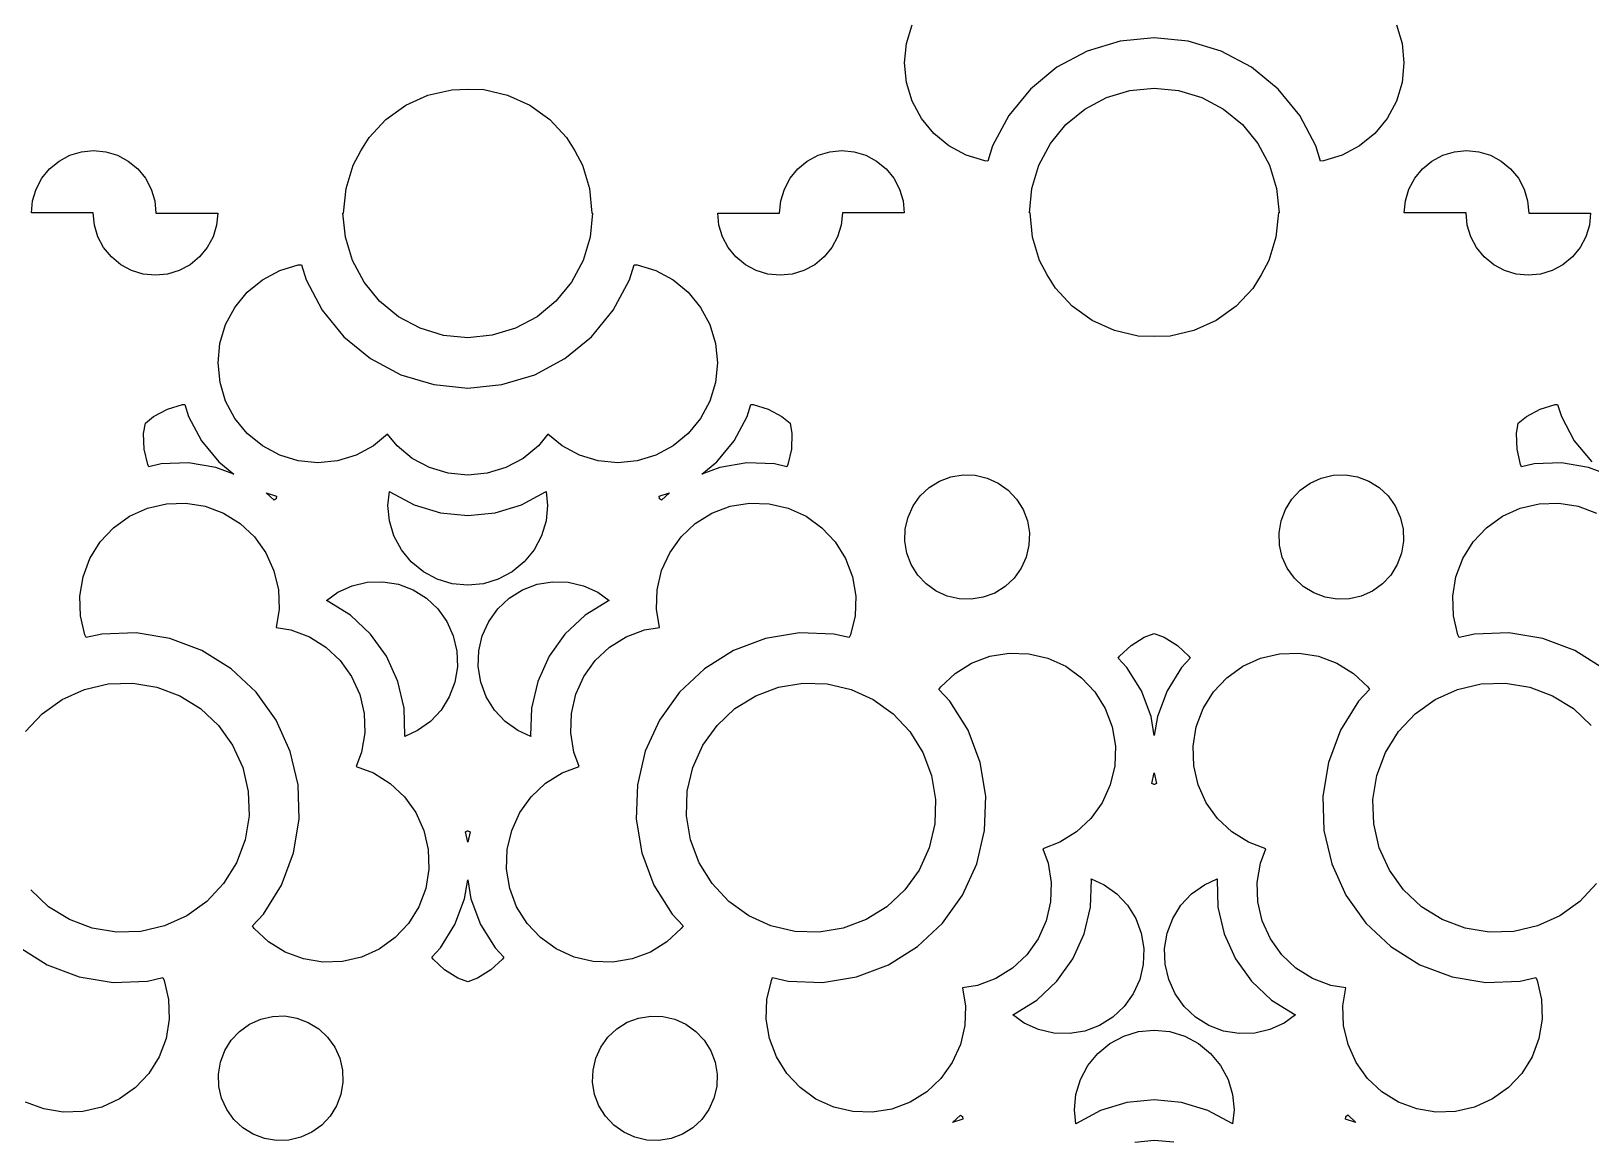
# Model space of a CAD drawing. Header units: metres. Extents: x 20 to 1108, y 20 to 485.
# Drawn here: x 873.96 to 917.13, y 52.97 to 83.66 of the extents above; entities that cross this region are included whole.
import ezdxf

# ---------------------------------------------------------------- set-up
doc = ezdxf.new("R2010")
doc.units = ezdxf.units.M

msp = doc.modelspace()

# ---------------------------------------------------------------- linework, layer by layer
for p, q in [((898.185, 83.3252), (898.342, 83.8428)), ((911.746, 83.8428), (911.903, 83.3252)), ((898.133, 82.7871), (898.185, 83.3252)), ((904.1, 83.3887), (903.189, 83.1123)), ((905.044, 83.4824), (904.1, 83.3887)), ((905.988, 83.3887), (905.044, 83.4824)), ((906.898, 83.1123), (905.988, 83.3887)), ((911.903, 83.3252), (911.956, 82.7861)), ((903.189, 83.1123), (902.352, 82.6641)), ((907.736, 82.6641), (906.898, 83.1123)), ((898.186, 82.2471), (898.133, 82.7871)), ((902.352, 82.6641), (901.618, 82.0625)), ((908.47, 82.0625), (907.736, 82.6641)), ((911.956, 82.7861), (911.903, 82.2471)), ((884.943, 81.8916), (885.602, 82.0449)), ((885.602, 82.0449), (886.044, 82.0605)), ((886.044, 82.0605), (886.485, 82.0459)), ((886.485, 82.0459), (887.144, 81.8916)), ((898.342, 81.7295), (898.186, 82.2471)), ((901.618, 82.0625), (901.017, 81.3281)), ((903.723, 81.8281), (904.371, 82.0234)), ((904.371, 82.0234), (905.044, 82.0908)), ((905.044, 82.0908), (905.718, 82.0244)), ((905.718, 82.0244), (906.365, 81.8281)), ((909.072, 81.3281), (908.47, 82.0625)), ((911.903, 82.2471), (911.746, 81.7295)), ((883.775, 81.2178), (884.329, 81.6143)), ((884.329, 81.6143), (884.943, 81.8916)), ((887.144, 81.8916), (887.759, 81.6143)), ((887.759, 81.6143), (888.312, 81.2178)), ((898.598, 81.252), (898.342, 81.7295)), ((903.125, 81.5078), (903.723, 81.8281)), ((906.365, 81.8281), (906.963, 81.5078)), ((911.746, 81.7295), (911.49, 81.251)), ((883.312, 80.7236), (883.775, 81.2178)), ((888.312, 81.2178), (888.775, 80.7236)), ((898.941, 80.833), (898.598, 81.252)), ((901.017, 81.3281), (900.568, 80.4912)), ((902.602, 81.0791), (903.125, 81.5078)), ((906.963, 81.5078), (907.486, 81.0791)), ((909.52, 80.4912), (909.072, 81.3281)), ((911.49, 81.251), (911.146, 80.833)), ((899.359, 80.4893), (898.941, 80.833)), ((902.172, 80.5547), (902.602, 81.0791)), ((907.486, 81.0791), (907.916, 80.5547)), ((911.146, 80.833), (910.729, 80.4893)), ((875.029, 80.2305), (875.352, 80.3281)), ((875.352, 80.3281), (875.689, 80.3613)), ((875.689, 80.3613), (876.025, 80.3291)), ((876.025, 80.3291), (876.349, 80.2305)), ((882.871, 79.958), (883.081, 80.3525)), ((883.081, 80.3525), (883.312, 80.7236)), ((888.775, 80.7236), (889.006, 80.3525)), ((889.006, 80.3525), (889.217, 79.958)), ((895.74, 80.2305), (896.062, 80.3281)), ((896.062, 80.3281), (896.399, 80.3613)), ((896.399, 80.3613), (896.736, 80.3291)), ((896.736, 80.3291), (897.059, 80.2305)), ((899.838, 80.2344), (899.359, 80.4893)), ((900.568, 80.4912), (900.44, 80.0693)), ((901.853, 79.958), (902.172, 80.5547)), ((907.916, 80.5547), (908.235, 79.958)), ((909.647, 80.0693), (909.52, 80.4912)), ((910.729, 80.4893), (910.25, 80.2344)), ((913.029, 80.2305), (913.352, 80.3281)), ((913.352, 80.3281), (913.689, 80.3613)), ((913.689, 80.3613), (914.025, 80.3291)), ((914.025, 80.3291), (914.349, 80.2305)), ((874.469, 79.8564), (874.73, 80.0713)), ((874.73, 80.0713), (875.029, 80.2305)), ((876.349, 80.2305), (876.647, 80.0713)), ((876.647, 80.0713), (876.908, 79.8564)), ((882.675, 79.3105), (882.871, 79.958)), ((889.217, 79.958), (889.413, 79.3105)), ((895.18, 79.8564), (895.44, 80.0713)), ((895.44, 80.0713), (895.74, 80.2305)), ((897.059, 80.2305), (897.358, 80.0713)), ((897.358, 80.0713), (897.62, 79.8564)), ((900.355, 80.0771), (899.838, 80.2344)), ((900.44, 80.0693), (900.355, 80.0771)), ((901.656, 79.3105), (901.853, 79.958)), ((908.235, 79.958), (908.432, 79.3105)), ((909.733, 80.0771), (909.647, 80.0693)), ((910.25, 80.2344), (909.733, 80.0771)), ((912.469, 79.8564), (912.73, 80.0713)), ((912.73, 80.0713), (913.029, 80.2305)), ((914.349, 80.2305), (914.647, 80.0713)), ((914.647, 80.0713), (914.908, 79.8564)), ((874.095, 79.2959), (874.254, 79.5947)), ((874.254, 79.5947), (874.469, 79.8564)), ((876.908, 79.8564), (877.123, 79.5947)), ((877.123, 79.5947), (877.282, 79.2959)), ((894.806, 79.2959), (894.965, 79.5947)), ((894.965, 79.5947), (895.18, 79.8564)), ((897.62, 79.8564), (897.834, 79.5947)), ((897.834, 79.5947), (897.994, 79.2959)), ((912.095, 79.2959), (912.254, 79.5947)), ((912.254, 79.5947), (912.469, 79.8564)), ((914.908, 79.8564), (915.123, 79.5947)), ((915.123, 79.5947), (915.282, 79.2959)), ((873.997, 78.9736), (874.095, 79.2959)), ((877.282, 79.2959), (877.38, 78.9736)), ((882.607, 78.6328), (882.675, 79.3105)), ((889.413, 79.3105), (889.48, 78.6328)), ((894.707, 78.9736), (894.806, 79.2959)), ((897.994, 79.2959), (898.091, 78.9736)), ((901.591, 78.6396), (901.656, 79.3105)), ((908.432, 79.3105), (908.498, 78.6396)), ((911.997, 78.9736), (912.095, 79.2959)), ((915.282, 79.2959), (915.38, 78.9736)), ((873.964, 78.6396), (873.997, 78.9736)), ((875.674, 78.6396), (873.964, 78.6396)), ((875.708, 78.2998), (875.674, 78.6396)), ((877.38, 78.9736), (877.414, 78.6328)), ((877.414, 78.6328), (879.124, 78.6328)), ((879.124, 78.6328), (879.091, 78.2998)), ((882.656, 77.9619), (882.59, 78.6328)), ((882.59, 78.6328), (882.607, 78.6328)), ((889.497, 78.6328), (889.432, 77.9619)), ((889.48, 78.6328), (889.497, 78.6328)), ((892.997, 78.2998), (892.964, 78.6328)), ((892.964, 78.6328), (894.674, 78.6328)), ((894.674, 78.6328), (894.707, 78.9736)), ((896.414, 78.6396), (896.381, 78.2998)), ((898.124, 78.6396), (896.414, 78.6396)), ((898.091, 78.9736), (898.124, 78.6396)), ((901.607, 78.6396), (901.591, 78.6396)), ((901.675, 77.9619), (901.607, 78.6396)), ((908.48, 78.6396), (908.413, 77.9619)), ((908.498, 78.6396), (908.48, 78.6396)), ((911.964, 78.6396), (911.997, 78.9736)), ((913.674, 78.6396), (911.964, 78.6396)), ((913.708, 78.2998), (913.674, 78.6396)), ((915.38, 78.9736), (915.414, 78.6328)), ((915.414, 78.6328), (917.124, 78.6328)), ((917.124, 78.6328), (917.091, 78.2998)), ((875.806, 77.9766), (875.708, 78.2998)), ((879.091, 78.2998), (878.993, 77.9766)), ((893.094, 77.9766), (892.997, 78.2998)), ((896.381, 78.2998), (896.282, 77.9766)), ((913.806, 77.9766), (913.708, 78.2998)), ((917.091, 78.2998), (916.993, 77.9766)), ((875.965, 77.6777), (875.806, 77.9766)), ((878.993, 77.9766), (878.833, 77.6777)), ((882.852, 77.3154), (882.656, 77.9619)), ((889.432, 77.9619), (889.234, 77.3154)), ((893.254, 77.6777), (893.094, 77.9766)), ((896.282, 77.9766), (896.123, 77.6777)), ((901.871, 77.3154), (901.675, 77.9619)), ((908.413, 77.9619), (908.217, 77.3154)), ((913.965, 77.6777), (913.806, 77.9766)), ((916.993, 77.9766), (916.833, 77.6777)), ((876.18, 77.416), (875.965, 77.6777)), ((876.44, 77.2021), (876.18, 77.416)), ((878.618, 77.416), (878.357, 77.2021)), ((878.833, 77.6777), (878.618, 77.416)), ((883.172, 76.7178), (882.852, 77.3154)), ((889.234, 77.3154), (888.915, 76.7168)), ((893.468, 77.416), (893.254, 77.6777)), ((893.729, 77.2021), (893.468, 77.416)), ((895.908, 77.416), (895.647, 77.2021)), ((896.123, 77.6777), (895.908, 77.416)), ((902.082, 76.9209), (901.871, 77.3154)), ((908.217, 77.3154), (908.007, 76.9209)), ((914.18, 77.416), (913.965, 77.6777)), ((914.44, 77.2021), (914.18, 77.416)), ((916.618, 77.416), (916.357, 77.2021)), ((916.833, 77.6777), (916.618, 77.416)), ((876.739, 77.042), (876.44, 77.2021)), ((877.062, 76.9443), (876.739, 77.042)), ((877.398, 76.9111), (877.062, 76.9443)), ((877.735, 76.9443), (877.398, 76.9111)), ((878.059, 77.042), (877.735, 76.9443)), ((878.357, 77.2021), (878.059, 77.042)), ((880.358, 76.7832), (880.838, 77.0391)), ((880.838, 77.0391), (881.354, 77.1953)), ((881.354, 77.1953), (881.44, 77.2031)), ((881.44, 77.2031), (881.567, 76.7812)), ((890.519, 76.7812), (890.647, 77.2031)), ((890.647, 77.2031), (890.732, 77.1963)), ((890.732, 77.1963), (891.25, 77.0391)), ((891.25, 77.0391), (891.728, 76.7832)), ((894.029, 77.042), (893.729, 77.2021)), ((894.352, 76.9443), (894.029, 77.042)), ((894.688, 76.9111), (894.352, 76.9443)), ((895.025, 76.9443), (894.688, 76.9111)), ((895.348, 77.042), (895.025, 76.9443)), ((895.647, 77.2021), (895.348, 77.042)), ((902.312, 76.5498), (902.082, 76.9209)), ((908.007, 76.9209), (907.775, 76.5488)), ((914.739, 77.042), (914.44, 77.2021)), ((915.062, 76.9443), (914.739, 77.042)), ((915.398, 76.9111), (915.062, 76.9443)), ((915.735, 76.9443), (915.398, 76.9111)), ((916.059, 77.042), (915.735, 76.9443)), ((916.357, 77.2021), (916.059, 77.042)), ((879.598, 76.0215), (879.94, 76.4395)), ((879.94, 76.4395), (880.358, 76.7832)), ((881.567, 76.7812), (882.016, 75.9443)), ((883.602, 76.1934), (883.172, 76.7178)), ((888.915, 76.7168), (888.485, 76.1934)), ((890.071, 75.9443), (890.519, 76.7812)), ((891.728, 76.7832), (892.146, 76.4395)), ((892.146, 76.4395), (892.49, 76.0215)), ((902.775, 76.0557), (902.312, 76.5498)), ((907.775, 76.5488), (907.312, 76.0547)), ((879.342, 75.5439), (879.598, 76.0215)), ((884.125, 75.7646), (883.602, 76.1934)), ((888.485, 76.1934), (887.963, 75.7646)), ((892.49, 76.0215), (892.746, 75.5439)), ((903.329, 75.6592), (902.775, 76.0557)), ((907.312, 76.0547), (906.759, 75.6582)), ((882.016, 75.9443), (882.618, 75.21)), ((884.723, 75.4453), (884.125, 75.7646)), ((887.963, 75.7646), (887.365, 75.4453)), ((889.47, 75.21), (890.071, 75.9443)), ((903.944, 75.3809), (903.329, 75.6592)), ((906.759, 75.6582), (906.144, 75.3809)), ((879.185, 75.0254), (879.342, 75.5439)), ((882.618, 75.21), (883.352, 74.6084)), ((885.37, 75.248), (884.723, 75.4453)), ((886.044, 75.1826), (885.37, 75.248)), ((886.717, 75.249), (886.044, 75.1826)), ((887.365, 75.4453), (886.717, 75.249)), ((888.735, 74.6084), (889.47, 75.21)), ((892.746, 75.5439), (892.902, 75.0254)), ((904.602, 75.2266), (903.944, 75.3809)), ((905.044, 75.2129), (904.602, 75.2266)), ((905.486, 75.2275), (905.044, 75.2129)), ((906.144, 75.3809), (905.486, 75.2275)), ((879.132, 74.4873), (879.185, 75.0254)), ((892.902, 75.0254), (892.955, 74.4863)), ((879.186, 73.9473), (879.132, 74.4873)), ((883.352, 74.6084), (884.189, 74.1602)), ((887.898, 74.1602), (888.735, 74.6084)), ((892.955, 74.4863), (892.903, 73.9473)), ((879.342, 73.4297), (879.186, 73.9473)), ((884.189, 74.1602), (885.1, 73.8848)), ((885.1, 73.8848), (886.044, 73.791)), ((886.044, 73.791), (886.988, 73.8848)), ((886.988, 73.8848), (887.898, 74.1602)), ((892.903, 73.9473), (892.746, 73.4297)), ((879.598, 72.9521), (879.342, 73.4297)), ((892.746, 73.4297), (892.489, 72.9512)), ((877.121, 72.8174), (877.347, 73.0029)), ((877.347, 73.0029), (877.729, 73.208)), ((877.729, 73.208), (878.144, 73.333)), ((878.144, 73.333), (878.21, 73.3398)), ((878.21, 73.3398), (878.313, 73.0029)), ((878.313, 73.0029), (878.671, 72.332)), ((893.416, 72.332), (893.774, 73.0029)), ((893.774, 73.0029), (893.877, 73.3398)), ((893.877, 73.3398), (893.944, 73.334)), ((893.944, 73.334), (894.357, 73.208)), ((894.357, 73.208), (894.741, 73.0029)), ((894.741, 73.0029), (894.967, 72.8184)), ((915.121, 72.8174), (915.347, 73.0029)), ((915.347, 73.0029), (915.729, 73.208)), ((915.729, 73.208), (916.144, 73.333)), ((916.144, 73.333), (916.21, 73.3398)), ((916.21, 73.3398), (916.313, 73.0029)), ((916.313, 73.0029), (916.671, 72.332)), ((877.073, 72.5293), (877.121, 72.8174)), ((877.089, 72.0957), (877.073, 72.5293)), ((879.94, 72.5342), (879.598, 72.9521)), ((880.358, 72.1895), (879.94, 72.5342)), ((892.146, 72.5332), (891.728, 72.1895)), ((892.489, 72.9512), (892.146, 72.5332)), ((894.967, 72.8184), (895.014, 72.5303)), ((895.014, 72.5303), (895, 72.0957)), ((915.073, 72.5293), (915.121, 72.8174)), ((915.089, 72.0957), (915.073, 72.5293)), ((877.186, 71.6758), (877.089, 72.0957)), ((878.671, 72.332), (879.152, 71.7451)), ((880.838, 71.9346), (880.358, 72.1895)), ((883.43, 72.1895), (882.952, 71.9346)), ((883.823, 72.5137), (883.43, 72.1895)), ((884.09, 72.1885), (883.823, 72.5137)), ((884.509, 71.8438), (884.09, 72.1885)), ((887.997, 72.1875), (887.578, 71.8438)), ((888.264, 72.5137), (887.997, 72.1875)), ((888.658, 72.1895), (888.264, 72.5137)), ((889.136, 71.9346), (888.658, 72.1895)), ((891.728, 72.1895), (891.25, 71.9346)), ((892.935, 71.7451), (893.416, 72.332)), ((895, 72.0957), (894.901, 71.6758)), ((915.186, 71.6758), (915.089, 72.0957)), ((916.671, 72.332), (917.152, 71.7451)), ((877.214, 71.6133), (877.186, 71.6758)), ((877.557, 71.6934), (877.214, 71.6133)), ((878.316, 71.7188), (877.557, 71.6934)), ((879.066, 71.5947), (878.316, 71.7188)), ((879.152, 71.7451), (879.565, 71.4072)), ((881.354, 71.7773), (880.838, 71.9346)), ((881.894, 71.7246), (881.354, 71.7773)), ((882.434, 71.7773), (881.894, 71.7246)), ((882.952, 71.9346), (882.434, 71.7773)), ((884.987, 71.5889), (884.509, 71.8438)), ((887.578, 71.8438), (887.101, 71.5889)), ((889.654, 71.7773), (889.136, 71.9346)), ((890.193, 71.7246), (889.654, 71.7773)), ((890.732, 71.7773), (890.193, 71.7246)), ((891.25, 71.9346), (890.732, 71.7773)), ((892.523, 71.4072), (892.935, 71.7451)), ((893.77, 71.7188), (893.021, 71.5947)), ((894.53, 71.6943), (893.77, 71.7188)), ((894.874, 71.6143), (894.53, 71.6943)), ((894.901, 71.6758), (894.874, 71.6143)), ((915.214, 71.6133), (915.186, 71.6758)), ((915.557, 71.6934), (915.214, 71.6133)), ((916.316, 71.7188), (915.557, 71.6934)), ((917.066, 71.5947), (916.316, 71.7188)), ((879.565, 71.4072), (879.066, 71.5947)), ((885.505, 71.4316), (884.987, 71.5889)), ((886.044, 71.3789), (885.505, 71.4316)), ((886.583, 71.4316), (886.044, 71.3789)), ((887.101, 71.5889), (886.583, 71.4316)), ((893.021, 71.5947), (892.523, 71.4072)), ((899.102, 71.2148), (899.419, 71.335)), ((899.419, 71.335), (899.752, 71.3896)), ((899.752, 71.3896), (900.092, 71.3789)), ((900.092, 71.3789), (900.42, 71.3018)), ((900.42, 71.3018), (900.727, 71.1631)), ((909.362, 71.1631), (909.668, 71.3018)), ((909.668, 71.3018), (909.996, 71.3789)), ((909.996, 71.3789), (910.336, 71.3906)), ((910.336, 71.3906), (910.669, 71.335)), ((910.669, 71.335), (910.985, 71.2148)), ((917.565, 71.4072), (917.066, 71.5947)), ((880.461, 70.8896), (880.747, 70.8027)), ((880.681, 70.6846), (880.461, 70.8896)), ((880.747, 70.8027), (880.741, 70.7354)), ((883.835, 70.5449), (883.873, 70.9316)), ((883.873, 70.9316), (883.89, 70.918)), ((883.89, 70.918), (884.561, 70.5596)), ((887.527, 70.5596), (888.197, 70.918)), ((888.197, 70.918), (888.214, 70.9316)), ((888.214, 70.9316), (888.253, 70.5439)), ((891.34, 70.8027), (891.625, 70.8896)), ((891.347, 70.7354), (891.34, 70.8027)), ((891.625, 70.8896), (891.407, 70.6855)), ((898.372, 70.5312), (898.568, 70.8057)), ((898.568, 70.8057), (898.815, 71.0361)), ((898.815, 71.0361), (899.102, 71.2148)), ((900.727, 71.1631), (901.004, 70.9648)), ((901.004, 70.9648), (901.235, 70.7178)), ((908.852, 70.7178), (909.084, 70.9648)), ((909.084, 70.9648), (909.362, 71.1631)), ((910.985, 71.2148), (911.273, 71.0361)), ((911.273, 71.0361), (911.52, 70.8057)), ((911.52, 70.8057), (911.716, 70.5312)), ((876.682, 70.2422), (877.176, 70.4658)), ((877.176, 70.4658), (877.701, 70.5879)), ((877.701, 70.5879), (878.244, 70.6064)), ((878.244, 70.6064), (878.777, 70.5186)), ((878.777, 70.5186), (879.285, 70.3281)), ((880.738, 70.7285), (880.681, 70.6846)), ((880.741, 70.7354), (880.738, 70.7285)), ((883.878, 70.1133), (883.835, 70.5449)), ((884.561, 70.5596), (885.288, 70.3389)), ((886.8, 70.3389), (887.527, 70.5596)), ((888.253, 70.5439), (888.21, 70.1133)), ((891.349, 70.7295), (891.347, 70.7354)), ((891.407, 70.6855), (891.349, 70.7295)), ((892.803, 70.3281), (893.31, 70.5186)), ((893.31, 70.5186), (893.843, 70.6064)), ((893.843, 70.6064), (894.386, 70.5898)), ((894.386, 70.5898), (894.912, 70.4668)), ((894.912, 70.4668), (895.406, 70.2432)), ((898.232, 70.2227), (898.372, 70.5312)), ((901.235, 70.7178), (901.414, 70.4307)), ((901.414, 70.4307), (901.533, 70.1143)), ((908.555, 70.1143), (908.674, 70.4307)), ((908.674, 70.4307), (908.852, 70.7178)), ((911.716, 70.5312), (911.855, 70.2227)), ((914.682, 70.2422), (915.176, 70.4658)), ((915.176, 70.4658), (915.701, 70.5879)), ((915.701, 70.5879), (916.245, 70.6064)), ((916.245, 70.6064), (916.777, 70.5186)), ((916.777, 70.5186), (917.285, 70.3281)), ((876.242, 69.9268), (876.682, 70.2422)), ((879.285, 70.3281), (879.746, 70.041)), ((879.746, 70.041), (880.14, 69.6709)), ((884.002, 69.6992), (883.878, 70.1133)), ((885.288, 70.3389), (886.044, 70.2646)), ((886.044, 70.2646), (886.8, 70.3389)), ((888.21, 70.1133), (888.085, 69.6992)), ((891.947, 69.6719), (892.342, 70.041)), ((892.342, 70.041), (892.803, 70.3281)), ((895.406, 70.2432), (895.847, 69.9277)), ((898.155, 69.8945), (898.232, 70.2227)), ((901.533, 70.1143), (901.588, 69.7803)), ((908.5, 69.7803), (908.555, 70.1143)), ((911.855, 70.2227), (911.932, 69.8945)), ((914.242, 69.9268), (914.682, 70.2422)), ((875.586, 69.0713), (875.871, 69.5322)), ((875.871, 69.5322), (876.242, 69.9268)), ((880.14, 69.6709), (880.455, 69.2314)), ((884.206, 69.3174), (884.002, 69.6992)), ((888.085, 69.6992), (887.88, 69.3164)), ((891.633, 69.2324), (891.947, 69.6719)), ((895.847, 69.9277), (896.217, 69.5322)), ((896.217, 69.5322), (896.503, 69.0713)), ((898.144, 69.5557), (898.155, 69.8945)), ((898.199, 69.2227), (898.144, 69.5557)), ((901.588, 69.7803), (901.577, 69.4424)), ((908.512, 69.4424), (908.5, 69.7803)), ((911.944, 69.5547), (911.889, 69.2207)), ((911.932, 69.8945), (911.944, 69.5547)), ((913.586, 69.0713), (913.871, 69.5322)), ((913.871, 69.5322), (914.242, 69.9268)), ((875.395, 68.5645), (875.586, 69.0713)), ((880.455, 69.2314), (880.679, 68.7373)), ((884.481, 68.9824), (884.206, 69.3174)), ((887.88, 69.3164), (887.605, 68.9814)), ((891.408, 68.7383), (891.633, 69.2324)), ((896.503, 69.0713), (896.692, 68.5654)), ((898.318, 68.9053), (898.199, 69.2227)), ((901.501, 69.1143), (901.361, 68.8057)), ((901.577, 69.4424), (901.501, 69.1143)), ((908.588, 69.1143), (908.512, 69.4424)), ((908.727, 68.8057), (908.588, 69.1143)), ((911.889, 69.2207), (911.769, 68.9053)), ((913.395, 68.5645), (913.586, 69.0713)), ((880.679, 68.7373), (880.802, 68.21)), ((884.815, 68.708), (884.481, 68.9824)), ((885.198, 68.5029), (884.815, 68.708)), ((887.271, 68.708), (886.889, 68.5029)), ((887.605, 68.9814), (887.271, 68.708)), ((891.285, 68.2109), (891.408, 68.7383)), ((898.497, 68.6182), (898.318, 68.9053)), ((901.361, 68.8057), (901.164, 68.5303)), ((908.924, 68.5312), (908.727, 68.8057)), ((911.769, 68.9053), (911.59, 68.6172)), ((875.307, 68.0312), (875.395, 68.5645)), ((880.802, 68.21), (880.82, 67.6689)), ((882.447, 68.1406), (882.842, 68.3184)), ((882.842, 68.3184), (883.263, 68.417)), ((883.263, 68.417), (883.696, 68.4326)), ((883.696, 68.4326), (884.124, 68.3613)), ((884.124, 68.3613), (884.529, 68.209)), ((884.529, 68.209), (884.897, 67.9795)), ((885.612, 68.377), (885.198, 68.5029)), ((886.044, 68.3359), (885.612, 68.377)), ((886.475, 68.3779), (886.044, 68.3359)), ((886.889, 68.5029), (886.475, 68.3779)), ((887.19, 67.9805), (887.559, 68.209)), ((887.559, 68.209), (887.964, 68.3623)), ((887.964, 68.3623), (888.392, 68.4316)), ((888.392, 68.4316), (888.825, 68.4189)), ((888.825, 68.4189), (889.245, 68.3193)), ((889.245, 68.3193), (889.641, 68.1406)), ((891.269, 67.6689), (891.285, 68.2109)), ((896.692, 68.5654), (896.781, 68.0322)), ((898.728, 68.3721), (898.497, 68.6182)), ((899.007, 68.1729), (898.728, 68.3721)), ((900.917, 68.2998), (900.63, 68.1201)), ((901.164, 68.5303), (900.917, 68.2998)), ((909.171, 68.3008), (908.924, 68.5312)), ((909.458, 68.1211), (909.171, 68.3008)), ((911.359, 68.3701), (911.085, 68.1748)), ((911.59, 68.6172), (911.359, 68.3701)), ((913.307, 68.0312), (913.395, 68.5645)), ((875.325, 67.4883), (875.307, 68.0312)), ((882.131, 67.9141), (882.447, 68.1406)), ((882.152, 67.9062), (882.131, 67.9141)), ((882.798, 67.5039), (882.152, 67.9062)), ((884.897, 67.9795), (885.213, 67.6836)), ((886.874, 67.6836), (887.19, 67.9805)), ((889.936, 67.9062), (889.29, 67.5049)), ((889.641, 68.1406), (889.957, 67.915)), ((889.957, 67.915), (889.936, 67.9062)), ((896.781, 68.0322), (896.764, 67.4893)), ((899.312, 68.0342), (899.007, 68.1729)), ((899.641, 67.957), (899.312, 68.0342)), ((899.979, 67.9463), (899.641, 67.957)), ((900.313, 68.001), (899.979, 67.9463)), ((900.63, 68.1201), (900.313, 68.001)), ((909.774, 68.002), (909.458, 68.1211)), ((910.108, 67.9463), (909.774, 68.002)), ((910.447, 67.958), (910.108, 67.9463)), ((910.775, 68.0352), (910.447, 67.958)), ((911.085, 68.1748), (910.775, 68.0352)), ((913.325, 67.4883), (913.307, 68.0312)), ((875.447, 66.9629), (875.325, 67.4883)), ((880.82, 67.6689), (880.736, 67.166)), ((883.352, 66.9844), (882.798, 67.5039)), ((885.213, 67.6836), (885.465, 67.333)), ((886.623, 67.333), (886.874, 67.6836)), ((889.29, 67.5049), (888.735, 66.9854)), ((891.352, 67.167), (891.269, 67.6689)), ((896.764, 67.4893), (896.641, 66.9629)), ((913.447, 66.9629), (913.325, 67.4883)), ((875.482, 66.8848), (875.447, 66.9629)), ((875.912, 66.9854), (875.482, 66.8848)), ((876.861, 67.0156), (875.912, 66.9854)), ((877.798, 66.8613), (876.861, 67.0156)), ((880.736, 67.166), (881.151, 67.0977)), ((881.151, 67.0977), (881.659, 66.9062)), ((883.794, 66.3682), (883.352, 66.9844)), ((885.465, 67.333), (885.644, 66.9375)), ((885.644, 66.9375), (885.742, 66.5156)), ((886.346, 66.5166), (886.444, 66.9375)), ((886.444, 66.9375), (886.623, 67.333)), ((888.735, 66.9854), (888.293, 66.3682)), ((890.429, 66.9072), (890.936, 67.0986)), ((890.936, 67.0986), (891.352, 67.167)), ((895.227, 67.0166), (894.289, 66.8613)), ((896.176, 66.9854), (895.227, 67.0166)), ((896.605, 66.8848), (896.176, 66.9854)), ((896.641, 66.9629), (896.605, 66.8848)), ((904.77, 66.8965), (905.045, 66.999)), ((905.045, 66.999), (905.317, 66.8975)), ((913.482, 66.8848), (913.447, 66.9629)), ((913.912, 66.9854), (913.482, 66.8848)), ((914.861, 67.0156), (913.912, 66.9854)), ((915.798, 66.8613), (914.861, 67.0156)), ((878.687, 66.5264), (877.798, 66.8613)), ((879.493, 66.0254), (878.687, 66.5264)), ((881.659, 66.9062), (882.119, 66.6201)), ((882.119, 66.6201), (882.515, 66.25)), ((885.742, 66.5156), (885.756, 66.082)), ((886.332, 66.083), (886.346, 66.5166)), ((889.573, 66.251), (889.968, 66.6211)), ((889.968, 66.6211), (890.429, 66.9072)), ((893.4, 66.5273), (892.595, 66.0264)), ((894.289, 66.8613), (893.4, 66.5273)), ((904.086, 66.3711), (904.402, 66.667)), ((904.402, 66.667), (904.77, 66.8965)), ((905.317, 66.8975), (905.686, 66.668)), ((905.686, 66.668), (906.002, 66.3721)), ((916.687, 66.5264), (915.798, 66.8613)), ((917.493, 66.0254), (916.687, 66.5264)), ((882.515, 66.25), (882.829, 65.8115)), ((884.107, 65.6758), (883.794, 66.3682)), ((885.756, 66.082), (885.686, 65.6553)), ((886.401, 65.6572), (886.332, 66.083)), ((888.293, 66.3682), (887.98, 65.6758)), ((889.258, 65.8115), (889.573, 66.251)), ((899.53, 65.8906), (899.991, 66.1777)), ((899.991, 66.1777), (900.498, 66.3682)), ((900.498, 66.3682), (901.031, 66.4561)), ((901.031, 66.4561), (901.573, 66.4395)), ((901.573, 66.4395), (902.101, 66.3164)), ((902.101, 66.3164), (902.594, 66.0928)), ((902.594, 66.0928), (903.034, 65.7773)), ((904.047, 66.3174), (904.086, 66.3711)), ((904.288, 66.0596), (904.047, 66.3174)), ((904.689, 65.4141), (904.288, 66.0596)), ((905.8, 66.0596), (905.398, 65.4141)), ((906.041, 66.3174), (905.8, 66.0596)), ((906.002, 66.3721), (906.041, 66.3174)), ((907.054, 65.7773), (907.494, 66.0928)), ((907.494, 66.0928), (907.988, 66.3164)), ((907.988, 66.3164), (908.515, 66.4395)), ((908.515, 66.4395), (909.057, 66.457)), ((909.057, 66.457), (909.59, 66.3691)), ((909.59, 66.3691), (910.098, 66.1777)), ((910.098, 66.1777), (910.559, 65.8906)), ((876.093, 65.6055), (876.77, 65.6279)), ((876.77, 65.6279), (877.438, 65.5186)), ((880.187, 65.375), (879.493, 66.0254)), ((882.829, 65.8115), (883.053, 65.3164)), ((884.28, 64.9355), (884.107, 65.6758)), ((885.686, 65.6553), (885.533, 65.25)), ((886.555, 65.251), (886.401, 65.6572)), ((887.98, 65.6758), (887.807, 64.9365)), ((889.035, 65.3174), (889.258, 65.8115)), ((892.595, 66.0264), (891.9, 65.376)), ((894.649, 65.5186), (895.317, 65.6279)), ((895.317, 65.6279), (895.995, 65.6064)), ((899.136, 65.5215), (899.53, 65.8906)), ((903.034, 65.7773), (903.404, 65.3818)), ((906.684, 65.3828), (907.054, 65.7773)), ((910.559, 65.8906), (910.952, 65.5215)), ((914.093, 65.6055), (914.77, 65.6279)), ((914.77, 65.6279), (915.438, 65.5186)), ((874.816, 65.1729), (875.436, 65.4521)), ((875.436, 65.4521), (876.093, 65.6055)), ((877.438, 65.5186), (878.072, 65.2783)), ((878.072, 65.2783), (878.647, 64.9209)), ((880.74, 64.6045), (880.187, 65.375)), ((883.053, 65.3164), (883.176, 64.791)), ((885.533, 65.25), (885.304, 64.8818)), ((886.783, 64.8828), (886.555, 65.251)), ((888.911, 64.791), (889.035, 65.3174)), ((891.9, 65.376), (891.347, 64.6045)), ((893.44, 64.9219), (894.016, 65.2793)), ((894.016, 65.2793), (894.649, 65.5186)), ((895.995, 65.6064), (896.653, 65.4531)), ((896.653, 65.4531), (897.269, 65.1748)), ((899.086, 65.4531), (899.136, 65.5215)), ((899.389, 65.1299), (899.086, 65.4531)), ((903.404, 65.3818), (903.69, 64.9209)), ((904.957, 64.7031), (904.689, 65.4141)), ((905.398, 65.4141), (905.131, 64.7041)), ((906.397, 64.9219), (906.684, 65.3828)), ((911.002, 65.4531), (910.7, 65.1309)), ((910.952, 65.5215), (911.002, 65.4531)), ((912.816, 65.1729), (913.436, 65.4521)), ((913.436, 65.4521), (914.093, 65.6055)), ((915.438, 65.5186), (916.072, 65.2783)), ((916.072, 65.2783), (916.647, 64.9209)), ((873.804, 64.2842), (874.267, 64.7783)), ((874.267, 64.7783), (874.816, 65.1729)), ((878.647, 64.9209), (879.142, 64.458)), ((883.176, 64.791), (883.193, 64.249)), ((884.306, 64.1758), (884.28, 64.9355)), ((885.304, 64.8818), (885.008, 64.5664)), ((887.079, 64.5674), (886.783, 64.8828)), ((887.807, 64.9365), (887.782, 64.1768)), ((888.894, 64.25), (888.911, 64.791)), ((892.946, 64.458), (893.44, 64.9219)), ((897.269, 65.1748), (897.822, 64.7773)), ((897.822, 64.7773), (898.284, 64.2842)), ((899.89, 64.3242), (899.389, 65.1299)), ((903.69, 64.9209), (903.881, 64.415)), ((906.207, 64.415), (906.397, 64.9219)), ((910.7, 65.1309), (910.198, 64.3242)), ((911.804, 64.2842), (912.267, 64.7783)), ((912.267, 64.7783), (912.816, 65.1729)), ((916.647, 64.9209), (917.142, 64.458)), ((879.142, 64.458), (879.535, 63.9092)), ((881.131, 63.7393), (880.74, 64.6045)), ((885.008, 64.5664), (884.656, 64.3145)), ((887.431, 64.3154), (887.079, 64.5674)), ((891.347, 64.6045), (890.956, 63.7402)), ((892.552, 63.9092), (892.946, 64.458)), ((900.224, 63.4346), (899.89, 64.3242)), ((903.881, 64.415), (903.97, 63.8809)), ((905.044, 64.1816), (904.957, 64.7031)), ((905.131, 64.7041), (905.044, 64.1816)), ((906.118, 63.8818), (906.207, 64.415)), ((910.198, 64.3242), (909.864, 63.4355)), ((879.535, 63.9092), (879.814, 63.292)), ((883.193, 64.249), (883.105, 63.7139)), ((884.656, 64.3145), (884.302, 64.1543)), ((884.302, 64.1543), (884.306, 64.1758)), ((887.786, 64.1543), (887.431, 64.3154)), ((887.782, 64.1768), (887.786, 64.1543)), ((888.982, 63.7148), (888.894, 64.25)), ((892.273, 63.292), (892.552, 63.9092)), ((898.284, 64.2842), (898.642, 63.709)), ((911.446, 63.709), (911.804, 64.2842)), ((881.348, 62.8135), (881.131, 63.7393)), ((883.105, 63.7139), (882.957, 63.3193)), ((889.131, 63.3203), (888.982, 63.7148)), ((890.956, 63.7402), (890.739, 62.8145)), ((898.642, 63.709), (898.881, 63.0742)), ((903.97, 63.8809), (903.952, 63.3389)), ((906.137, 63.3389), (906.118, 63.8818)), ((911.207, 63.0752), (911.446, 63.709)), ((879.814, 63.292), (879.968, 62.6328)), ((882.957, 63.3193), (883.435, 63.1406)), ((883.435, 63.1406), (883.894, 62.8545)), ((888.192, 62.8555), (888.653, 63.1406)), ((888.653, 63.1406), (889.131, 63.3203)), ((892.119, 62.6338), (892.273, 63.292)), ((898.881, 63.0742), (898.99, 62.4072)), ((900.379, 62.498), (900.224, 63.4346)), ((903.952, 63.3389), (903.829, 62.8125)), ((904.977, 62.8506), (905.044, 63.1406)), ((905.044, 63.1406), (905.111, 62.8516)), ((906.259, 62.8135), (906.137, 63.3389)), ((909.864, 63.4355), (909.709, 62.498)), ((911.097, 62.4072), (911.207, 63.0752)), ((879.968, 62.6328), (879.991, 61.9561)), ((881.379, 61.8652), (881.348, 62.8135)), ((883.894, 62.8545), (884.29, 62.4844)), ((887.798, 62.4844), (888.192, 62.8555)), ((890.739, 62.8145), (890.709, 61.8662)), ((892.098, 61.957), (892.119, 62.6338)), ((903.829, 62.8125), (903.605, 62.3184)), ((905.043, 62.8213), (904.977, 62.8506)), ((905.051, 62.8232), (905.043, 62.8213)), ((905.111, 62.8516), (905.051, 62.8232)), ((906.483, 62.3184), (906.259, 62.8135)), ((884.29, 62.4844), (884.604, 62.0449)), ((887.482, 62.0449), (887.798, 62.4844)), ((898.99, 62.4072), (898.969, 61.7305)), ((900.349, 61.5488), (900.379, 62.498)), ((903.605, 62.3184), (903.289, 61.8789)), ((906.798, 61.8799), (906.483, 62.3184)), ((909.709, 62.498), (909.74, 61.5498)), ((911.12, 61.7305), (911.097, 62.4072)), ((879.991, 61.9561), (879.881, 61.2881)), ((881.224, 60.9287), (881.379, 61.8652)), ((884.604, 62.0449), (884.829, 61.5508)), ((887.259, 61.5508), (887.482, 62.0449)), ((890.709, 61.8662), (890.864, 60.9287)), ((892.207, 61.2891), (892.098, 61.957)), ((898.969, 61.7305), (898.814, 61.0713)), ((903.289, 61.8789), (902.895, 61.5088)), ((907.193, 61.5098), (906.798, 61.8799)), ((911.273, 61.0723), (911.12, 61.7305)), ((884.829, 61.5508), (884.951, 61.0254)), ((885.977, 61.5117), (886.037, 61.541)), ((886.044, 61.2236), (885.977, 61.5117)), ((886.037, 61.541), (886.045, 61.542)), ((886.111, 61.5127), (886.044, 61.2236)), ((886.045, 61.542), (886.111, 61.5127)), ((887.136, 61.0254), (887.259, 61.5508)), ((900.132, 60.624), (900.349, 61.5488)), ((902.895, 61.5088), (902.435, 61.2227)), ((907.653, 61.2236), (907.193, 61.5098)), ((909.74, 61.5498), (909.957, 60.624)), ((879.881, 61.2881), (879.642, 60.6543)), ((880.89, 60.0391), (881.224, 60.9287)), ((884.951, 61.0254), (884.97, 60.4824)), ((887.118, 60.4834), (887.136, 61.0254)), ((890.864, 60.9287), (891.198, 60.04)), ((892.446, 60.6543), (892.207, 61.2891)), ((898.814, 61.0713), (898.536, 60.4551)), ((902.435, 61.2227), (901.957, 61.0439)), ((901.957, 61.0439), (902.105, 60.6484)), ((908.131, 61.0439), (907.653, 61.2236)), ((907.982, 60.6494), (908.131, 61.0439)), ((911.553, 60.4551), (911.273, 61.0723)), ((879.642, 60.6543), (879.283, 60.0791)), ((884.97, 60.4824), (884.881, 59.9482)), ((887.207, 59.9492), (887.118, 60.4834)), ((892.804, 60.0801), (892.446, 60.6543)), ((898.536, 60.4551), (898.141, 59.9053)), ((899.741, 59.7598), (900.132, 60.624)), ((902.105, 60.6484), (902.193, 60.1143)), ((907.894, 60.1152), (907.982, 60.6494)), ((909.957, 60.624), (910.348, 59.7598)), ((911.946, 59.9053), (911.553, 60.4551)), ((879.283, 60.0791), (878.821, 59.585)), ((880.388, 59.2324), (880.89, 60.0391)), ((885.957, 59.6592), (886.044, 60.1826)), ((886.044, 60.1826), (886.131, 59.6602)), ((891.198, 60.04), (891.699, 59.2334)), ((893.266, 59.5859), (892.804, 60.0801)), ((902.193, 60.1143), (902.177, 59.5723)), ((903.281, 59.4277), (903.306, 60.1875)), ((903.306, 60.1875), (903.302, 60.21)), ((903.302, 60.21), (903.657, 60.0488)), ((903.657, 60.0488), (904.009, 59.7969)), ((906.079, 59.7969), (906.432, 60.0488)), ((906.432, 60.0488), (906.786, 60.21)), ((906.786, 60.21), (906.782, 60.1875)), ((906.782, 60.1875), (906.808, 59.4287)), ((907.912, 59.5732), (907.894, 60.1152)), ((917.283, 60.0791), (916.821, 59.585)), ((874.44, 59.4424), (873.946, 59.9053)), ((878.821, 59.585), (878.271, 59.1914)), ((884.881, 59.9482), (884.69, 59.4424)), ((885.689, 58.9492), (885.957, 59.6592)), ((886.131, 59.6602), (886.398, 58.9492)), ((887.397, 59.4424), (887.207, 59.9492)), ((893.819, 59.1895), (893.266, 59.5859)), ((898.141, 59.9053), (897.647, 59.4424)), ((899.187, 58.9883), (899.741, 59.7598)), ((902.177, 59.5723), (902.053, 59.0469)), ((904.009, 59.7969), (904.305, 59.4814)), ((905.783, 59.4814), (906.079, 59.7969)), ((908.035, 59.0469), (907.912, 59.5732)), ((910.348, 59.7598), (910.9, 58.9883)), ((912.44, 59.4424), (911.946, 59.9053)), ((916.821, 59.585), (916.271, 59.1914)), ((875.016, 59.085), (874.44, 59.4424)), ((878.271, 59.1914), (877.652, 58.9111)), ((880.086, 58.9102), (880.388, 59.2324)), ((884.69, 59.4424), (884.403, 58.9805)), ((887.684, 58.9814), (887.397, 59.4424)), ((891.699, 59.2334), (892.002, 58.9111)), ((894.435, 58.9111), (893.819, 59.1895)), ((897.647, 59.4424), (897.072, 59.084)), ((903.107, 58.6875), (903.281, 59.4277)), ((904.305, 59.4814), (904.533, 59.1133)), ((905.555, 59.1133), (905.783, 59.4814)), ((906.808, 59.4287), (906.98, 58.6885)), ((913.016, 59.085), (912.44, 59.4424)), ((916.271, 59.1914), (915.652, 58.9111)), ((875.649, 58.8457), (875.016, 59.085)), ((876.317, 58.7354), (875.649, 58.8457)), ((876.995, 58.7578), (876.317, 58.7354)), ((877.652, 58.9111), (876.995, 58.7578)), ((880.136, 58.8418), (880.086, 58.9102)), ((880.529, 58.4727), (880.136, 58.8418)), ((884.403, 58.9805), (884.033, 58.5859)), ((885.288, 58.3037), (885.689, 58.9492)), ((886.398, 58.9492), (886.8, 58.3047)), ((888.054, 58.5869), (887.684, 58.9814)), ((891.952, 58.8418), (891.558, 58.4727)), ((892.002, 58.9111), (891.952, 58.8418)), ((895.093, 58.7578), (894.435, 58.9111)), ((895.77, 58.7354), (895.093, 58.7578)), ((896.438, 58.8447), (895.77, 58.7354)), ((897.072, 59.084), (896.438, 58.8447)), ((898.493, 58.3379), (899.187, 58.9883)), ((902.053, 59.0469), (901.83, 58.5527)), ((904.533, 59.1133), (904.686, 58.707)), ((905.401, 58.707), (905.555, 59.1133)), ((908.259, 58.5527), (908.035, 59.0469)), ((910.9, 58.9883), (911.595, 58.3379)), ((913.649, 58.8457), (913.016, 59.085)), ((914.317, 58.7354), (913.649, 58.8457)), ((914.995, 58.7578), (914.317, 58.7354)), ((915.652, 58.9111), (914.995, 58.7578)), ((873.595, 58.3379), (874.4, 57.8369)), ((880.99, 58.1855), (880.529, 58.4727)), ((884.033, 58.5859), (883.594, 58.2705)), ((885.047, 58.0459), (885.288, 58.3037)), ((886.8, 58.3047), (887.041, 58.0469)), ((888.494, 58.2715), (888.054, 58.5869)), ((891.558, 58.4727), (891.097, 58.1865)), ((897.687, 57.8369), (898.493, 58.3379)), ((901.83, 58.5527), (901.514, 58.1123)), ((902.795, 57.9961), (903.107, 58.6875)), ((904.686, 58.707), (904.756, 58.2812)), ((904.756, 58.2812), (904.742, 57.8467)), ((905.332, 58.2812), (905.401, 58.707)), ((905.346, 57.8477), (905.332, 58.2812)), ((906.98, 58.6885), (907.294, 57.9961)), ((908.573, 58.1143), (908.259, 58.5527)), ((911.595, 58.3379), (912.4, 57.8369)), ((881.498, 57.9951), (880.99, 58.1855)), ((882.031, 57.9072), (881.498, 57.9951)), ((882.573, 57.9248), (882.031, 57.9072)), ((883.1, 58.0469), (882.573, 57.9248)), ((883.594, 58.2705), (883.1, 58.0469)), ((885.086, 57.9922), (885.047, 58.0459)), ((885.401, 57.6963), (885.086, 57.9922)), ((887.001, 57.9922), (886.686, 57.6973)), ((887.041, 58.0469), (887.001, 57.9922)), ((888.987, 58.0479), (888.494, 58.2715)), ((889.515, 57.9238), (888.987, 58.0479)), ((890.057, 57.9072), (889.515, 57.9238)), ((890.59, 57.9951), (890.057, 57.9072)), ((891.097, 58.1865), (890.59, 57.9951)), ((901.514, 58.1123), (901.12, 57.7432)), ((902.352, 57.3789), (902.795, 57.9961)), ((904.742, 57.8467), (904.644, 57.4258)), ((905.444, 57.4268), (905.346, 57.8477)), ((907.294, 57.9961), (907.736, 57.3789)), ((908.968, 57.7432), (908.573, 58.1143)), ((874.4, 57.8369), (875.29, 57.5029)), ((875.29, 57.5029), (876.227, 57.3477)), ((877.176, 57.3789), (877.605, 57.4795)), ((877.605, 57.4795), (877.641, 57.4014)), ((885.77, 57.4668), (885.401, 57.6963)), ((886.043, 57.3643), (885.77, 57.4668)), ((886.317, 57.4678), (886.043, 57.3643)), ((886.686, 57.6973), (886.317, 57.4678)), ((894.447, 57.4004), (894.482, 57.4785)), ((894.482, 57.4785), (894.912, 57.3779)), ((895.861, 57.3477), (896.799, 57.502)), ((896.799, 57.502), (897.687, 57.8369)), ((900.659, 57.457), (900.151, 57.2656)), ((901.12, 57.7432), (900.659, 57.457)), ((904.644, 57.4258), (904.465, 57.0312)), ((905.623, 57.0312), (905.444, 57.4268)), ((909.429, 57.457), (908.968, 57.7432)), ((909.936, 57.2656), (909.429, 57.457)), ((912.4, 57.8369), (913.29, 57.5029)), ((913.29, 57.5029), (914.227, 57.3477)), ((915.176, 57.3789), (915.605, 57.4795)), ((915.605, 57.4795), (915.641, 57.4014)), ((876.227, 57.3477), (877.176, 57.3789)), ((877.641, 57.4014), (877.763, 56.875)), ((894.324, 56.875), (894.447, 57.4004)), ((894.912, 57.3779), (895.861, 57.3477)), ((900.151, 57.2656), (899.736, 57.1973)), ((899.736, 57.1973), (899.819, 56.6943)), ((901.798, 56.8594), (902.352, 57.3789)), ((904.465, 57.0312), (904.213, 56.6797)), ((905.875, 56.6797), (905.623, 57.0312)), ((907.736, 57.3789), (908.29, 56.8594)), ((910.352, 57.1973), (909.936, 57.2656)), ((910.268, 56.6953), (910.352, 57.1973)), ((914.227, 57.3477), (915.176, 57.3789)), ((915.641, 57.4014), (915.763, 56.875)), ((877.763, 56.875), (877.781, 56.332)), ((894.307, 56.332), (894.324, 56.875)), ((899.819, 56.6943), (899.803, 56.1523)), ((901.152, 56.457), (901.798, 56.8594)), ((904.213, 56.6797), (903.897, 56.3838)), ((906.19, 56.3838), (905.875, 56.6797)), ((908.29, 56.8594), (908.936, 56.458)), ((910.286, 56.1533), (910.268, 56.6953)), ((915.763, 56.875), (915.781, 56.332)), ((877.781, 56.332), (877.692, 55.7988)), ((879.727, 55.9932), (880.003, 56.1895)), ((880.003, 56.1895), (880.312, 56.3291)), ((880.312, 56.3291), (880.641, 56.4062)), ((880.641, 56.4062), (880.979, 56.418)), ((880.979, 56.418), (881.313, 56.3623)), ((881.313, 56.3623), (881.63, 56.2422)), ((881.63, 56.2422), (881.917, 56.0635)), ((890.171, 56.0645), (890.458, 56.2432)), ((890.458, 56.2432), (890.774, 56.3623)), ((890.774, 56.3623), (891.108, 56.417)), ((891.108, 56.417), (891.447, 56.4062)), ((891.447, 56.4062), (891.775, 56.3301)), ((891.775, 56.3301), (892.081, 56.1914)), ((892.081, 56.1914), (892.359, 55.9922)), ((894.395, 55.7988), (894.307, 56.332)), ((899.803, 56.1523), (899.68, 55.626)), ((901.131, 56.4492), (901.152, 56.457)), ((901.447, 56.2227), (901.131, 56.4492)), ((901.843, 56.0439), (901.447, 56.2227)), ((903.529, 56.1543), (903.124, 56.001)), ((903.897, 56.3838), (903.529, 56.1543)), ((906.559, 56.1553), (906.19, 56.3838)), ((906.964, 56.002), (906.559, 56.1553)), ((908.641, 56.2236), (908.246, 56.0449)), ((908.957, 56.4492), (908.641, 56.2236)), ((908.936, 56.458), (908.957, 56.4492)), ((910.409, 55.626), (910.286, 56.1533)), ((915.781, 56.332), (915.692, 55.7988)), ((877.692, 55.7988), (877.502, 55.292)), ((879.318, 55.459), (879.497, 55.7461)), ((879.497, 55.7461), (879.727, 55.9932)), ((881.917, 56.0635), (882.164, 55.833)), ((882.164, 55.833), (882.36, 55.5576)), ((889.727, 55.5586), (889.924, 55.833)), ((889.924, 55.833), (890.171, 56.0645)), ((892.359, 55.9922), (892.591, 55.7461)), ((892.591, 55.7461), (892.769, 55.458)), ((894.585, 55.292), (894.395, 55.7988)), ((902.263, 55.9453), (901.843, 56.0439)), ((902.696, 55.9316), (902.263, 55.9453)), ((903.124, 56.001), (902.696, 55.9316)), ((903.816, 55.6562), (904.199, 55.8604)), ((904.199, 55.8604), (904.613, 55.9854)), ((904.613, 55.9854), (905.044, 56.0283)), ((905.044, 56.0283), (905.476, 55.9863)), ((905.476, 55.9863), (905.89, 55.8604)), ((905.89, 55.8604), (906.272, 55.6562)), ((907.392, 55.9316), (906.964, 56.002)), ((907.825, 55.9463), (907.392, 55.9316)), ((908.246, 56.0449), (907.825, 55.9463)), ((915.692, 55.7988), (915.502, 55.292)), ((877.502, 55.292), (877.216, 54.8311)), ((879.199, 55.1426), (879.318, 55.459)), ((882.36, 55.5576), (882.5, 55.25)), ((889.587, 55.25), (889.727, 55.5586)), ((892.769, 55.458), (892.889, 55.1416)), ((894.871, 54.8311), (894.585, 55.292)), ((899.68, 55.626), (899.455, 55.1318)), ((903.207, 55.0469), (903.481, 55.3818)), ((903.481, 55.3818), (903.816, 55.6562)), ((906.272, 55.6562), (906.606, 55.3818)), ((906.606, 55.3818), (906.882, 55.0469)), ((910.633, 55.1318), (910.409, 55.626)), ((915.502, 55.292), (915.216, 54.8311)), ((877.216, 54.8311), (876.846, 54.4365)), ((879.144, 54.8086), (879.199, 55.1426)), ((882.5, 55.25), (882.576, 54.9209)), ((882.576, 54.9209), (882.588, 54.583)), ((889.5, 54.583), (889.511, 54.9219)), ((889.511, 54.9219), (889.587, 55.25)), ((892.889, 55.1416), (892.943, 54.8076)), ((895.241, 54.4365), (894.871, 54.8311)), ((899.455, 55.1318), (899.14, 54.6914)), ((903.003, 54.6641), (903.207, 55.0469)), ((906.882, 55.0469), (907.086, 54.6641)), ((910.948, 54.6924), (910.633, 55.1318)), ((915.216, 54.8311), (914.846, 54.4365)), ((876.846, 54.4365), (876.406, 54.1221)), ((879.156, 54.4697), (879.144, 54.8086)), ((879.232, 54.1416), (879.156, 54.4697)), ((882.588, 54.583), (882.533, 54.249)), ((889.555, 54.25), (889.5, 54.583)), ((892.933, 54.4688), (892.855, 54.1406)), ((892.943, 54.8076), (892.933, 54.4688)), ((895.682, 54.1211), (895.241, 54.4365)), ((899.14, 54.6914), (898.746, 54.3223)), ((902.878, 54.25), (903.003, 54.6641)), ((907.086, 54.6641), (907.21, 54.25)), ((911.342, 54.3232), (910.948, 54.6924)), ((914.846, 54.4365), (914.406, 54.1221)), ((874.311, 53.8457), (873.803, 54.0361)), ((876.406, 54.1221), (875.912, 53.8975)), ((879.372, 53.833), (879.232, 54.1416)), ((882.533, 54.249), (882.414, 53.9336)), ((889.674, 53.9336), (889.555, 54.25)), ((892.855, 54.1406), (892.716, 53.832)), ((896.176, 53.8975), (895.682, 54.1211)), ((898.285, 54.0352), (897.778, 53.8447)), ((898.746, 54.3223), (898.285, 54.0352)), ((902.835, 53.8203), (902.878, 54.25)), ((904.288, 54.0244), (903.561, 53.8047)), ((905.044, 54.0996), (904.288, 54.0244)), ((905.8, 54.0244), (905.044, 54.0996)), ((906.527, 53.8047), (905.8, 54.0244)), ((907.21, 54.25), (907.253, 53.8193)), ((911.803, 54.0361), (911.342, 54.3232)), ((912.311, 53.8457), (911.803, 54.0361)), ((914.406, 54.1221), (913.912, 53.8975)), ((874.844, 53.7568), (874.311, 53.8457)), ((875.387, 53.7754), (874.844, 53.7568)), ((875.912, 53.8975), (875.387, 53.7754)), ((879.567, 53.5586), (879.372, 53.833)), ((879.814, 53.3281), (879.567, 53.5586)), ((882.234, 53.6445), (882.003, 53.3984)), ((882.414, 53.9336), (882.234, 53.6445)), ((889.852, 53.6455), (889.674, 53.9336)), ((890.084, 53.3994), (889.852, 53.6455)), ((892.519, 53.5576), (892.272, 53.3271)), ((892.716, 53.832), (892.519, 53.5576)), ((896.702, 53.7744), (896.176, 53.8975)), ((897.245, 53.7568), (896.702, 53.7744)), ((897.778, 53.8447), (897.245, 53.7568)), ((899.463, 53.4746), (899.681, 53.6787)), ((899.748, 53.5605), (899.463, 53.4746)), ((899.681, 53.6787), (899.739, 53.6348)), ((899.739, 53.6348), (899.741, 53.6279)), ((899.741, 53.6279), (899.748, 53.5605)), ((902.874, 53.4326), (902.835, 53.8203)), ((903.561, 53.8047), (902.891, 53.4463)), ((907.198, 53.4463), (906.527, 53.8047)), ((907.253, 53.8193), (907.215, 53.4326)), ((910.341, 53.5605), (910.347, 53.6279)), ((910.627, 53.4736), (910.341, 53.5605)), ((910.347, 53.6279), (910.35, 53.6357)), ((910.35, 53.6357), (910.407, 53.6797)), ((910.407, 53.6797), (910.627, 53.4736)), ((912.843, 53.7568), (912.311, 53.8457)), ((913.387, 53.7754), (912.843, 53.7568)), ((913.912, 53.8975), (913.387, 53.7754)), ((880.102, 53.1484), (879.814, 53.3281)), ((880.419, 53.0293), (880.102, 53.1484)), ((881.726, 53.2002), (881.42, 53.0615)), ((882.003, 53.3984), (881.726, 53.2002)), ((890.361, 53.2012), (890.084, 53.3994)), ((890.668, 53.0615), (890.361, 53.2012)), ((891.985, 53.1484), (891.669, 53.0293)), ((892.272, 53.3271), (891.985, 53.1484)), ((902.891, 53.4463), (902.874, 53.4326)), ((907.215, 53.4326), (907.198, 53.4463)), ((880.752, 52.9736), (880.419, 53.0293)), ((881.092, 52.9854), (880.752, 52.9736)), ((881.42, 53.0615), (881.092, 52.9854)), ((890.996, 52.9844), (890.668, 53.0615)), ((891.336, 52.9736), (890.996, 52.9844)), ((891.669, 53.0293), (891.336, 52.9736)), ((904.505, 52.9316), (905.044, 52.9854)), ((905.044, 52.9854), (905.583, 52.9326))]:
    msp.add_line(p, q)

doc.saveas('drawing.dxf')
